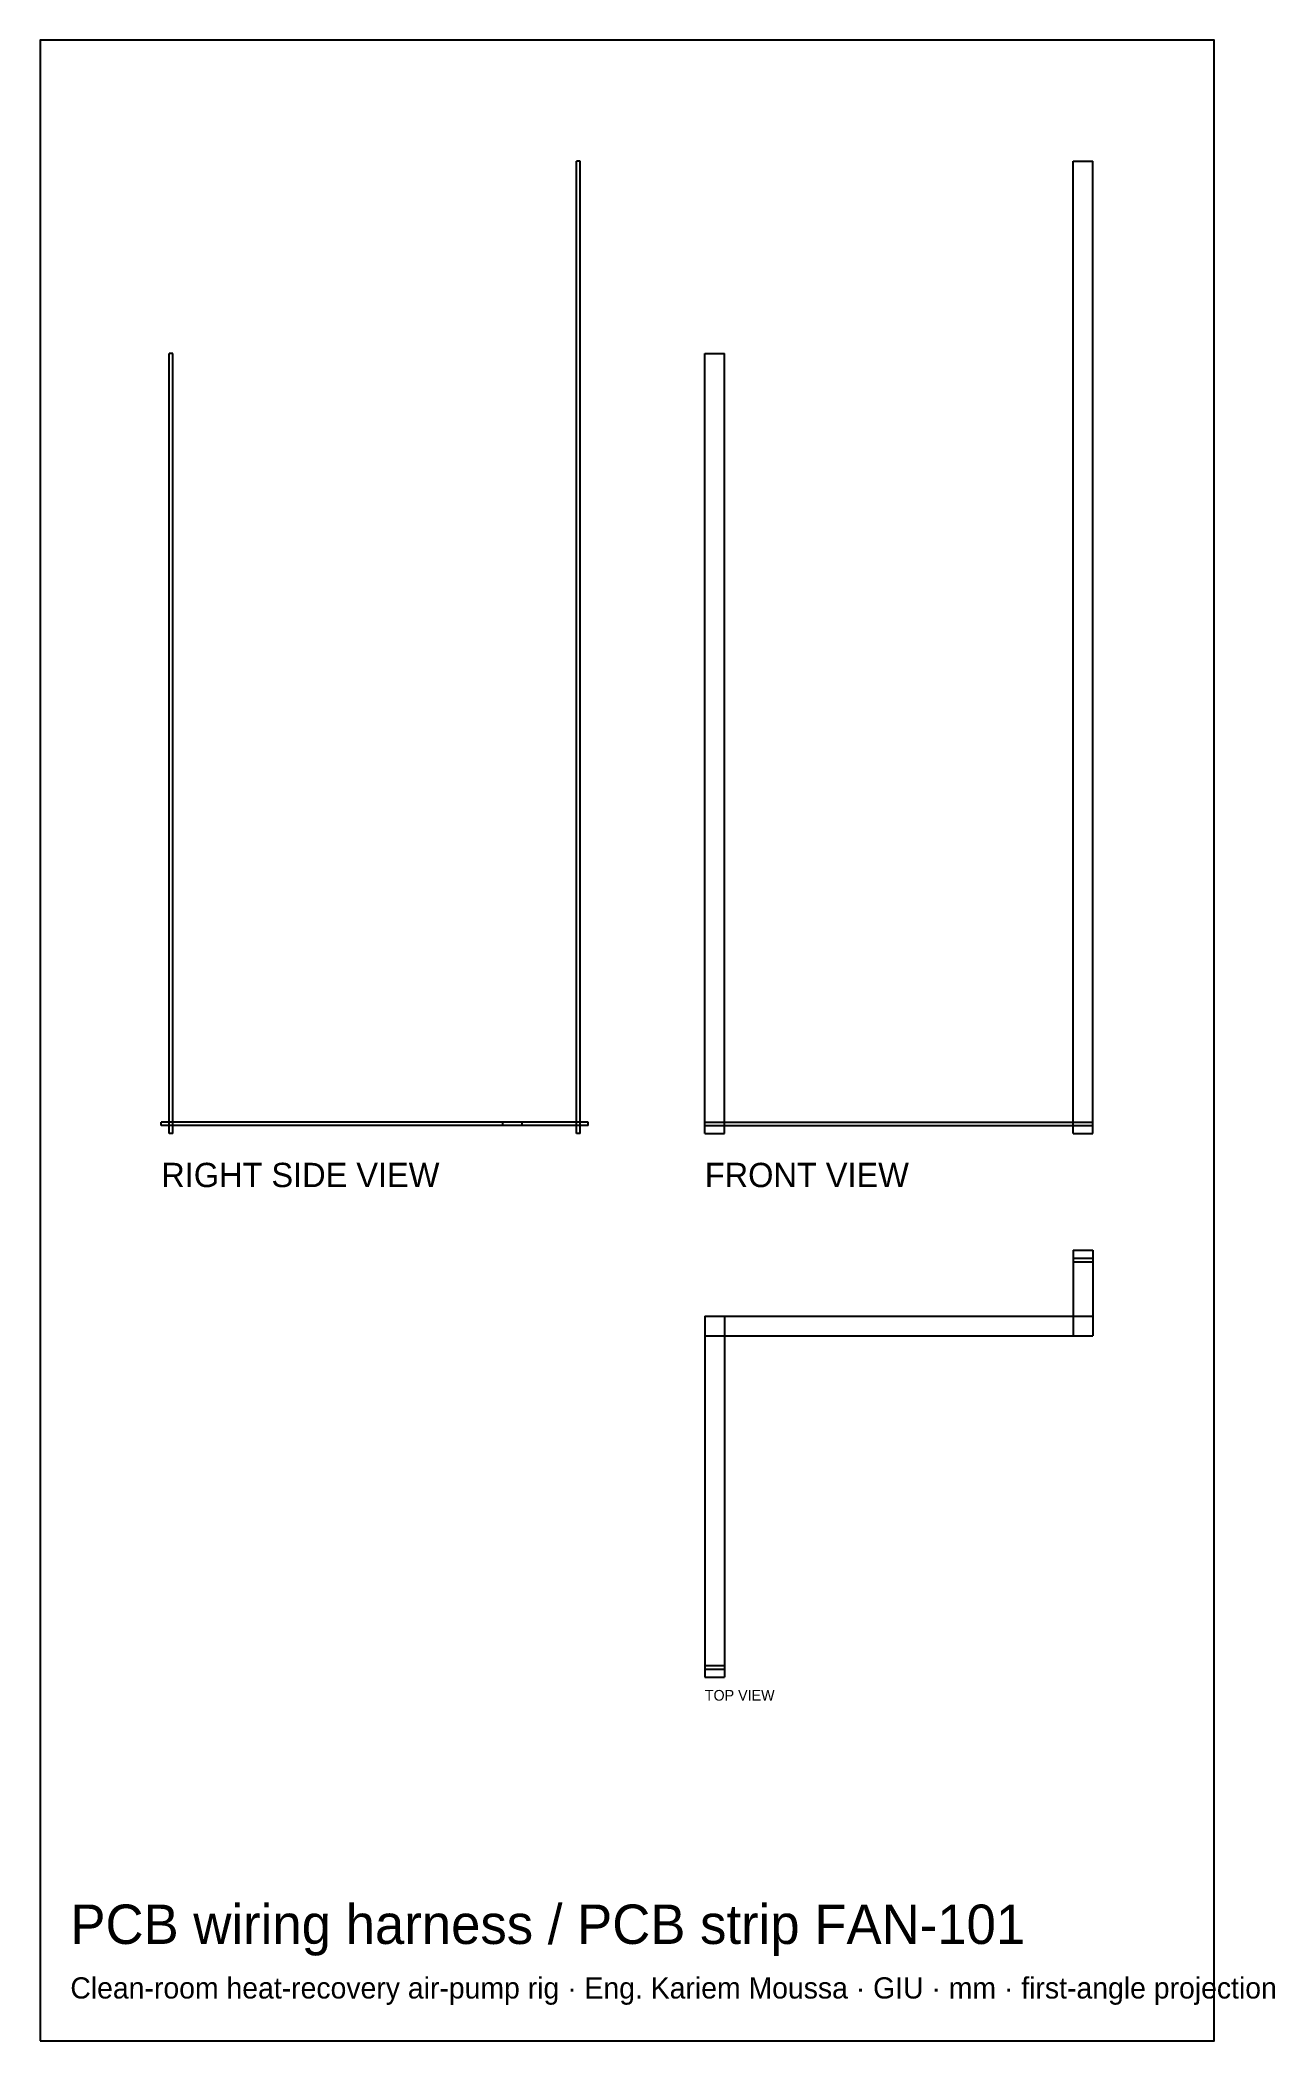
# Model space of a CAD drawing. Header units: millimetres. Extents: x -569 to -221, y -252 to 311.
import ezdxf

# ---------------------------------------------------------------- set-up
doc = ezdxf.new("R2010")
doc.units = ezdxf.units.MM
for name, color, linetype in [('BORDER', 7, 'Continuous'), ('HIDDEN', 8, 'Continuous'), ('TEXT', 5, 'Continuous'), ('VISIBLE', 7, 'Continuous')]:
    doc.layers.add(name, color=color, linetype=linetype)

msp = doc.modelspace()

# ---------------------------------------------------------------- linework, layer by layer
at = {"layer": 'BORDER'}
msp.add_lwpolyline([(-568.646256, -251.692368), (-238.556944, -251.692368), (-238.556944, 310.843056), (-568.646256, 310.843056)], close=True, dxfattribs=at)
at = {"layer": 'HIDDEN'}
for points in [[(-416.8032, 276.75), (-417.8032, 276.75)], [(-417.8032, 3.39), (-417.8032, 276.75)], [(-416.8032, 3.39), (-416.8032, 276.75)], [(-278.15, 276.75), (-272.65, 276.75)], [(-278.15, 3.39), (-278.15, 276.75)], [(-272.65, 3.39), (-272.65, 276.75)], [(-531.3032, 222.75), (-532.3032, 222.75)], [(-532.3032, 3.39), (-532.3032, 222.75)], [(-531.3032, 3.39), (-531.3032, 222.75)], [(-381.75, 222.75), (-376.25, 222.75)], [(-381.75, 3.39), (-381.75, 222.75)], [(-376.25, 3.39), (-376.25, 222.75)], [(-433.0532, 6.64), (-534.5532, 6.64)], [(-534.5532, 5.64), (-534.5532, 6.64)], [(-433.0532, 5.64), (-534.5532, 5.64)], [(-414.5532, 6.64), (-438.5532, 6.64)], [(-438.5532, 5.64), (-438.5532, 6.64)], [(-433.0532, 6.64), (-438.5532, 6.64)], [(-438.5532, 5.64), (-438.5532, 6.64)], [(-433.0532, 6.64), (-438.5532, 6.64)], [(-414.5532, 5.64), (-438.5532, 5.64)], [(-433.0532, 5.64), (-438.5532, 5.64)], [(-433.0532, 5.64), (-438.5532, 5.64)], [(-433.0532, 5.64), (-433.0532, 6.64)], [(-433.0532, 5.64), (-433.0532, 6.64)], [(-433.0532, 5.64), (-433.0532, 6.64)], [(-414.5532, 5.64), (-414.5532, 6.64)], [(-381.75, 6.64), (-376.25, 6.64)], [(-381.75, 6.64), (-272.65, 6.64)], [(-381.75, 5.64), (-381.75, 6.64)], [(-381.75, 5.64), (-381.75, 6.64)], [(-381.75, 6.64), (-376.25, 6.64)], [(-381.75, 5.64), (-381.75, 6.64)], [(-381.75, 5.64), (-376.25, 5.64)], [(-381.75, 5.64), (-272.65, 5.64)], [(-381.75, 5.64), (-376.25, 5.64)], [(-376.25, 5.64), (-376.25, 6.64)], [(-278.15, 5.64), (-278.15, 6.64)], [(-278.15, 6.64), (-272.65, 6.64)], [(-278.15, 5.64), (-278.15, 6.64)], [(-278.15, 5.64), (-272.65, 5.64)], [(-272.65, 5.64), (-272.65, 6.64)], [(-272.65, 5.64), (-272.65, 6.64)], [(-531.3032, 3.39), (-532.3032, 3.39)], [(-416.8032, 3.39), (-417.8032, 3.39)], [(-381.75, 3.39), (-376.25, 3.39)], [(-278.15, 3.39), (-272.65, 3.39)], [(-278.15, -29.4132), (-272.65, -29.4132)], [(-278.15, -29.4132), (-278.15, -53.4132)], [(-278.15, -31.6632), (-272.65, -31.6632)], [(-278.15, -31.6632), (-278.15, -32.6632)], [(-278.15, -32.6632), (-272.65, -32.6632)], [(-272.65, -29.4132), (-272.65, -53.4132)], [(-272.65, -31.6632), (-272.65, -32.6632)], [(-381.75, -47.9132), (-272.65, -47.9132)], [(-381.75, -47.9132), (-381.75, -53.4132)], [(-381.75, -47.9132), (-376.25, -47.9132)], [(-381.75, -47.9132), (-381.75, -149.4132)], [(-376.25, -47.9132), (-376.25, -149.4132)], [(-272.65, -47.9132), (-272.65, -53.4132)], [(-381.75, -53.4132), (-272.65, -53.4132)], [(-278.15, -53.4132), (-272.65, -53.4132)], [(-381.75, -146.1632), (-376.25, -146.1632)], [(-381.75, -146.1632), (-381.75, -147.1632)], [(-376.25, -146.1632), (-376.25, -147.1632)], [(-381.75, -147.1632), (-376.25, -147.1632)], [(-381.75, -149.4132), (-376.25, -149.4132)]]:
    msp.add_lwpolyline(points, dxfattribs=at)
at = {"layer": 'VISIBLE'}
for points in [[(-416.8032, 276.75), (-417.8032, 276.75)], [(-417.8032, 3.39), (-417.8032, 276.75)], [(-416.8032, 3.39), (-416.8032, 276.75)], [(-278.15, 276.75), (-272.65, 276.75)], [(-278.15, 6.64), (-278.15, 276.75)], [(-272.65, 3.39), (-272.65, 276.75)], [(-531.3032, 222.75), (-532.3032, 222.75)], [(-532.3032, 3.39), (-532.3032, 222.75)], [(-531.3032, 3.39), (-531.3032, 222.75)], [(-381.75, 222.75), (-376.25, 222.75)], [(-381.75, 3.39), (-381.75, 222.75)], [(-376.25, 3.39), (-376.25, 222.75)], [(-438.5532, 6.64), (-534.5532, 6.64)], [(-534.5532, 5.64), (-534.5532, 6.64)], [(-438.5532, 5.64), (-534.5532, 5.64)], [(-414.5532, 6.64), (-438.5532, 6.64)], [(-438.5532, 5.64), (-438.5532, 6.64)], [(-433.0532, 6.64), (-438.5532, 6.64)], [(-438.5532, 5.64), (-438.5532, 6.64)], [(-414.5532, 5.64), (-438.5532, 5.64)], [(-433.0532, 5.64), (-438.5532, 5.64)], [(-433.0532, 5.64), (-433.0532, 6.64)], [(-414.5532, 5.64), (-414.5532, 6.64)], [(-381.75, 6.64), (-376.25, 6.64)], [(-381.75, 5.64), (-381.75, 6.64)], [(-381.75, 5.64), (-376.25, 5.64)], [(-376.25, 6.64), (-272.65, 6.64)], [(-376.25, 5.64), (-376.25, 6.64)], [(-376.25, 5.64), (-272.65, 5.64)], [(-278.15, 6.64), (-272.65, 6.64)], [(-278.15, 5.64), (-278.15, 6.64)], [(-278.15, 3.39), (-278.15, 5.64)], [(-278.15, 5.64), (-272.65, 5.64)], [(-272.65, 5.64), (-272.65, 6.64)], [(-272.65, 5.64), (-272.65, 6.64)], [(-531.3032, 3.39), (-532.3032, 3.39)], [(-416.8032, 3.39), (-417.8032, 3.39)], [(-381.75, 3.39), (-376.25, 3.39)], [(-278.15, 3.39), (-272.65, 3.39)], [(-278.15, -29.4132), (-272.65, -29.4132)], [(-278.15, -29.4132), (-278.15, -53.4132)], [(-278.15, -31.6632), (-272.65, -31.6632)], [(-278.15, -31.6632), (-278.15, -32.6632)], [(-278.15, -32.6632), (-272.65, -32.6632)], [(-272.65, -29.4132), (-272.65, -53.4132)], [(-272.65, -31.6632), (-272.65, -32.6632)], [(-381.75, -47.9132), (-272.65, -47.9132)], [(-381.75, -47.9132), (-381.75, -53.4132)], [(-381.75, -47.9132), (-376.25, -47.9132)], [(-381.75, -47.9132), (-381.75, -149.4132)], [(-376.25, -47.9132), (-376.25, -149.4132)], [(-272.65, -47.9132), (-272.65, -53.4132)], [(-381.75, -53.4132), (-272.65, -53.4132)], [(-278.15, -53.4132), (-272.65, -53.4132)], [(-381.75, -146.1632), (-376.25, -146.1632)], [(-381.75, -146.1632), (-381.75, -147.1632)], [(-376.25, -146.1632), (-376.25, -147.1632)], [(-381.75, -147.1632), (-376.25, -147.1632)], [(-381.75, -149.4132), (-376.25, -149.4132)]]:
    msp.add_lwpolyline(points, dxfattribs=at)

# ---------------------------------------------------------------- texts
at = {"layer": 'TEXT'}
for s, height, p in [('RIGHT SIDE VIEW', 6.834, (-534.5532, -11.6448)), ('FRONT VIEW', 6.834, (-381.75, -11.6448)), ('TOP VIEW', 3, (-381.75, -156.0132)), ('PCB wiring harness / PCB strip FAN-101', 11.0802432, (-560.122992, -224.417923)), ('Clean-room heat-recovery air-pump rig · Eng. Kariem Moussa · GIU · mm · first-angle projection', 5.9662848, (-560.122992, -239.759798))]:
    msp.add_text(s, height=height, dxfattribs=at).set_placement(p)

doc.saveas('drawing.dxf')
